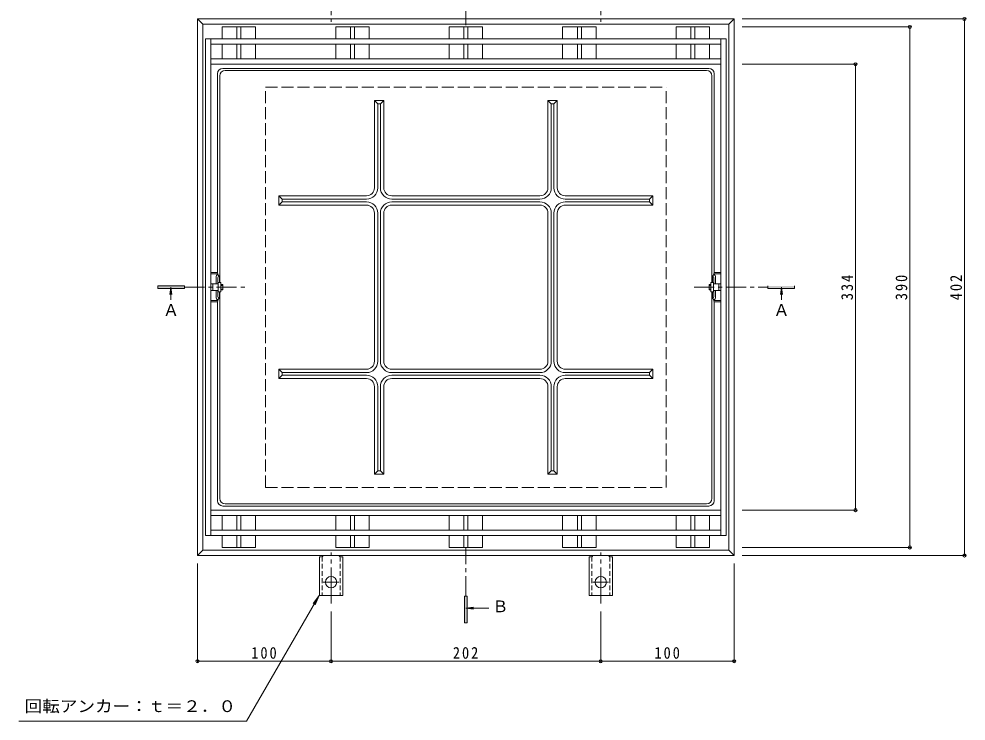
# Model space of a CAD drawing. Units: millimetres at full size, sheet at 1:3. Extents: x -903 to 1153, y -824 to 816.
# Drawn here: x -887 to -178, y -117 to 409 of the extents above; entities that cross this region are included whole.
import ezdxf
from ezdxf.enums import TextEntityAlignment as Align

# ---------------------------------------------------------------- set-up
doc = ezdxf.new("R2010")
doc.units = ezdxf.units.MM
doc.header["$LTSCALE"] = 3
doc.header["$PDMODE"] = 32
doc.header["$PDSIZE"] = 2.4
for name, pattern in [('CHAIN1', [8, 5, -1, 1, -1]), ('CHAIN2', [12, 9, -1, 1, -1]), ('DASHED1', [1.8, 1.2, -0.6]), ('DASHED3', [4, 3, -1])]:
    doc.linetypes.add(name, pattern=pattern)
for name, color, linetype, lineweight in [('4-0', 3, 'Continuous', 9), ('4-1', 2, 'Continuous', 9), ('4-2', 3, 'Continuous', 9), ('4-4', 2, 'Continuous', 9), ('4-5', 7, 'Continuous', 9)]:
    doc.layers.add(name, color=color, linetype=linetype, lineweight=lineweight)
doc.styles.add('ＭＳ ゴシック', font='')
doc.styles.get('ＭＳ ゴシック').set_extended_font_data('MS Gothic')

msp = doc.modelspace()

# ---------------------------------------------------------------- linework, layer by layer
at = {"layer": '4-0'}
for p, q in [((-370.468, 372.225), (-734.437, 372.225)), ((-372.111, 370.582), (-732.794, 370.582)), ((-738.437, 368.225), (-738.437, 219.24)), ((-736.794, 366.582), (-736.794, 211.74)), ((-368.111, 366.582), (-368.111, 211.74)), ((-366.468, 368.225), (-366.468, 219.241)), ((-613.953, 348.24), (-620.953, 348.24)), ((-618.453, 345.74), (-620.953, 348.24)), ((-620.953, 282.74), (-620.953, 348.24)), ((-613.953, 348.24), (-616.453, 345.74)), ((-613.953, 282.74), (-613.953, 348.24)), ((-490.953, 348.24), (-483.953, 348.24)), ((-490.953, 348.24), (-488.453, 345.74)), ((-490.953, 282.74), (-490.953, 348.24)), ((-486.453, 345.74), (-483.953, 348.24)), ((-483.953, 282.74), (-483.953, 348.24)), ((-616.453, 345.74), (-618.453, 345.74)), ((-618.453, 282.74), (-618.453, 345.74)), ((-616.453, 282.74), (-616.453, 345.74)), ((-488.453, 345.74), (-486.453, 345.74)), ((-488.453, 282.74), (-488.453, 345.74)), ((-486.453, 282.74), (-486.453, 345.74)), ((-692.453, 269.741), (-692.453, 276.741)), ((-689.953, 274.241), (-692.453, 276.741)), ((-626.953, 276.741), (-692.453, 276.741)), ((-496.953, 276.741), (-607.953, 276.741)), ((-477.953, 276.741), (-412.453, 276.741)), ((-414.953, 274.241), (-412.453, 276.741)), ((-412.453, 269.741), (-412.453, 276.741)), ((-692.453, 269.741), (-689.953, 272.241)), ((-626.953, 269.741), (-692.453, 269.741)), ((-689.953, 272.241), (-689.953, 274.241)), ((-626.953, 274.241), (-689.953, 274.241)), ((-626.953, 272.241), (-689.953, 272.241)), ((-607.953, 274.241), (-496.953, 274.241)), ((-607.953, 272.241), (-496.953, 272.241)), ((-496.953, 269.741), (-607.953, 269.741)), ((-477.953, 274.241), (-414.953, 274.241)), ((-477.953, 272.241), (-414.953, 272.241)), ((-477.953, 269.741), (-412.453, 269.741)), ((-414.953, 272.241), (-414.953, 274.241)), ((-412.453, 269.741), (-414.953, 272.241)), ((-620.953, 263.741), (-620.953, 152.74)), ((-618.453, 152.74), (-618.453, 263.741)), ((-616.453, 152.74), (-616.453, 263.741)), ((-613.953, 263.741), (-613.953, 152.74)), ((-490.953, 263.741), (-490.953, 152.74)), ((-488.453, 152.74), (-488.453, 263.741)), ((-486.453, 152.74), (-486.453, 263.741)), ((-483.953, 263.741), (-483.953, 152.74)), ((-738.437, 219.24), (-743.452, 219.24)), ((-743.452, 218.24), (-738.301, 218.24)), ((-739.44, 216.448), (-739.44, 210.741)), ((-738.312, 218.344), (-738.437, 219.24)), ((-738.297, 218.136), (-738.297, 217.74)), ((-738.22, 215.24), (-738.22, 210.741)), ((-737.22, 216.24), (-737.17, 216.24)), ((-737.081, 215.733), (-737.081, 211.74)), ((-367.824, 215.733), (-367.824, 211.74)), ((-367.685, 216.24), (-367.736, 216.24)), ((-366.685, 215.24), (-366.685, 210.741)), ((-366.608, 218.136), (-366.608, 217.74)), ((-361.453, 218.24), (-366.604, 218.24)), ((-366.593, 218.344), (-366.468, 219.24)), ((-366.468, 219.24), (-361.453, 219.24)), ((-365.465, 216.448), (-365.465, 210.741)), ((-739.44, 200.033), (-739.44, 205.74)), ((-738.22, 201.241), (-738.22, 205.74)), ((-366.685, 201.241), (-366.685, 205.74)), ((-365.465, 200.033), (-365.465, 205.74)), ((-738.297, 198.345), (-738.297, 198.74)), ((-737.22, 200.241), (-737.17, 200.241)), ((-737.081, 200.748), (-737.081, 204.741)), ((-736.794, 49.899), (-736.794, 204.741)), ((-368.111, 49.899), (-368.111, 204.741)), ((-367.824, 200.748), (-367.824, 204.741)), ((-367.685, 200.241), (-367.736, 200.241)), ((-366.608, 198.345), (-366.608, 198.74)), ((-743.452, 198.241), (-738.301, 198.241)), ((-738.437, 197.241), (-743.452, 197.241)), ((-738.312, 198.137), (-738.437, 197.241)), ((-738.437, 48.256), (-738.437, 197.241)), ((-361.453, 198.241), (-366.604, 198.241)), ((-366.593, 198.137), (-366.468, 197.241)), ((-366.468, 197.241), (-361.453, 197.241)), ((-366.468, 48.256), (-366.468, 197.24)), ((-692.453, 146.74), (-692.453, 139.74)), ((-692.453, 146.74), (-689.953, 144.24)), ((-626.953, 146.74), (-692.453, 146.74)), ((-689.953, 142.24), (-692.453, 139.74)), ((-689.953, 144.24), (-689.953, 142.24)), ((-626.953, 144.24), (-689.953, 144.24)), ((-626.953, 142.24), (-689.953, 142.24)), ((-496.953, 146.74), (-607.953, 146.74)), ((-607.953, 144.24), (-496.953, 144.24)), ((-607.953, 142.24), (-496.953, 142.24)), ((-477.953, 146.74), (-412.453, 146.74)), ((-477.953, 144.24), (-414.953, 144.24)), ((-477.953, 142.24), (-414.953, 142.24)), ((-412.453, 146.74), (-414.953, 144.24)), ((-414.953, 144.24), (-414.953, 142.24)), ((-414.953, 142.24), (-412.453, 139.74)), ((-412.453, 146.74), (-412.453, 139.74)), ((-626.953, 139.74), (-692.453, 139.74)), ((-496.953, 139.74), (-607.953, 139.74)), ((-477.953, 139.74), (-412.453, 139.74)), ((-620.953, 133.741), (-620.953, 68.241)), ((-618.453, 133.741), (-618.453, 70.74)), ((-616.453, 133.741), (-616.453, 70.74)), ((-613.953, 133.741), (-613.953, 68.241)), ((-490.953, 133.741), (-490.953, 68.241)), ((-488.453, 133.741), (-488.453, 70.74)), ((-486.453, 133.741), (-486.453, 70.74)), ((-483.953, 133.741), (-483.953, 68.241)), ((-618.453, 70.74), (-620.953, 68.241)), ((-613.953, 68.241), (-620.953, 68.241)), ((-616.453, 70.74), (-618.453, 70.74)), ((-613.953, 68.241), (-616.453, 70.74)), ((-490.953, 68.241), (-488.453, 70.74)), ((-490.953, 68.241), (-483.953, 68.241)), ((-488.453, 70.74), (-486.453, 70.74)), ((-486.453, 70.74), (-483.953, 68.241)), ((-370.468, 44.256), (-734.437, 44.256)), ((-372.111, 45.899), (-732.794, 45.899))]:
    msp.add_line(p, q, dxfattribs=at)
for points in [[(-738.668, 217.421), (-738.297, 217.74), (-737.389, 216.644)], [(-366.237, 217.421), (-366.608, 217.74), (-367.516, 216.644)], [(-738.668, 199.06), (-738.297, 198.74), (-737.389, 199.837)], [(-366.237, 199.06), (-366.608, 198.74), (-367.516, 199.837)]]:
    msp.add_lwpolyline(points, dxfattribs=at)
for centre, radius, start, end in [((-734.437, 368.225), 4, 90, 180), ((-732.794, 366.582), 4, 90, 180), ((-372.111, 366.582), 4, 0, 90), ((-370.468, 368.225), 4, 0, 90), ((-626.953, 282.74), 6, 270, 0), ((-626.953, 282.74), 8.5, 270, 0), ((-607.953, 282.74), 8.5, 180, 270), ((-607.953, 282.74), 6, 180, 270), ((-496.953, 282.74), 6, 270, 0), ((-496.953, 282.74), 8.5, 270, 0), ((-477.953, 282.74), 8.5, 180, 270), ((-477.953, 282.74), 6, 180, 270), ((-626.953, 263.741), 8.5, 0, 90), ((-626.953, 263.741), 6, 0, 90), ((-607.953, 263.741), 8.5, 90, 180), ((-607.953, 263.741), 6, 90, 180), ((-496.953, 263.741), 8.5, 0, 90), ((-496.953, 263.741), 6, 0, 90), ((-477.953, 263.741), 8.5, 90, 180), ((-477.953, 263.741), 6, 90, 180), ((-738.44, 216.448), 1, 103.18176, 180), ((-739.797, 218.136), 1.5, 0, 7.96295), ((-737.22, 215.24), 1, 90, 180), ((-738.581, 215.733), 1.5, 0, 37.37219), ((-366.324, 215.733), 1.5, 142.62781, 180), ((-367.685, 215.24), 1, 0, 90), ((-365.108, 218.136), 1.5, 172.03705, 180), ((-366.465, 216.448), 1, 0, 76.81824), ((-738.44, 200.033), 1, 180, 256.81824), ((-737.22, 201.241), 1, 180, 270), ((-738.581, 200.748), 1.5, 322.62781, 0), ((-366.324, 200.748), 1.5, 180, 217.37219), ((-367.685, 201.241), 1, 270, 0), ((-366.465, 200.033), 1, 283.18176, 0), ((-739.797, 198.345), 1.5, 352.03705, 0), ((-365.108, 198.345), 1.5, 180, 187.96295), ((-626.953, 152.74), 6, 270, 0), ((-626.953, 152.74), 8.5, 270, 0), ((-607.953, 152.74), 8.5, 180, 270), ((-607.953, 152.74), 6, 180, 270), ((-496.953, 152.74), 6, 270, 0), ((-496.953, 152.74), 8.5, 270, 0), ((-477.953, 152.74), 8.5, 180, 270), ((-477.953, 152.74), 6, 180, 270), ((-626.953, 133.741), 8.5, 0, 90), ((-607.953, 133.741), 8.5, 90, 180), ((-496.953, 133.741), 8.5, 0, 90), ((-477.953, 133.741), 8.5, 90, 180), ((-626.953, 133.741), 6, 0, 90), ((-607.953, 133.741), 6, 90, 180), ((-496.953, 133.741), 6, 0, 90), ((-477.953, 133.741), 6, 90, 180), ((-732.794, 49.899), 4, 180, 270), ((-372.111, 49.899), 4, 270, 0), ((-734.437, 48.256), 4, 180, 270), ((-370.468, 48.256), 4, 270, 0)]:
    msp.add_arc(centre, radius, start, end, dxfattribs=at)
at = {"layer": '4-1', "linetype": 'CHAIN2'}
for p, q in [((-653.453, 445.188), (-653.453, 407.076)), ((-451.452, 445.188), (-451.452, 407.076)), ((-653.453, -28.707), (-653.453, 9.405)), ((-451.452, -28.707), (-451.452, 9.405)), ((-653.453, -12.76), (-659.229, -12.76)), ((-653.453, -12.76), (-647.677, -12.76)), ((-451.452, -12.76), (-457.229, -12.76)), ((-451.452, -12.76), (-445.676, -12.76))]:
    msp.add_line(p, q, dxfattribs=at)
at = {"layer": '4-1'}
for p, q in [((-753.453, 409.241), (-351.453, 409.241)), ((-753.453, 409.241), (-749.453, 405.241)), ((-753.453, 7.24), (-753.453, 409.241)), ((-749.453, 405.241), (-355.453, 405.241)), ((-749.453, 11.24), (-749.453, 405.241)), ((-355.453, 405.241), (-351.453, 409.241)), ((-355.453, 11.24), (-355.453, 405.241)), ((-351.453, 7.24), (-351.453, 409.241)), ((-753.453, 7.24), (-749.453, 11.24)), ((-753.453, 7.24), (-351.453, 7.24)), ((-749.453, 11.24), (-355.453, 11.24)), ((-355.453, 11.24), (-351.453, 7.24)), ((-662.203, 6.24), (-662.203, -22.76)), ((-662.203, 6.24), (-660.953, 6.24)), ((-644.703, 6.24), (-645.953, 6.24)), ((-644.703, 6.24), (-644.703, -22.76)), ((-460.202, 6.24), (-460.202, -22.76)), ((-460.202, 6.24), (-458.952, 6.24)), ((-442.702, 6.24), (-443.952, 6.24)), ((-442.702, 6.24), (-442.702, -22.76)), ((-653.453, -22.76), (-662.203, -22.76)), ((-653.453, -22.76), (-644.703, -22.76)), ((-451.452, -22.76), (-460.202, -22.76)), ((-451.452, -22.76), (-442.702, -22.76))]:
    msp.add_line(p, q, dxfattribs=at)
at = {"layer": '4-1', "linetype": 'DASHED3'}
for p, q in [((-702.453, 58.24), (-702.453, 358.241)), ((-702.453, 358.241), (-402.453, 358.241)), ((-402.453, 58.24), (-402.453, 358.241)), ((-702.453, 58.24), (-402.453, 58.24))]:
    msp.add_line(p, q, dxfattribs=at)
at = {"layer": '4-1', "linetype": 'DASHED1'}
for p, q in [((-660.203, 6.386), (-660.203, -22.76)), ((-646.703, 6.386), (-646.703, -22.76)), ((-458.202, 6.386), (-458.202, -22.76)), ((-444.702, 6.386), (-444.702, -22.76))]:
    msp.add_line(p, q, dxfattribs=at)
at = {"layer": '4-1'}
for centre in [(-653.453, -12.76), (-451.452, -12.76)]:
    msp.add_circle(centre, 4.25, dxfattribs=at)
for centre, start, end in [((-660.953, 8.24), 270, 329.99949), ((-645.953, 8.24), 210.00051, 270), ((-458.952, 8.24), 270, 329.99949), ((-443.952, 8.24), 210.00051, 270)]:
    msp.add_arc(centre, 2, start, end, dxfattribs=at)
at = {"layer": '4-2'}
for p, q in [((-734.953, 403.24), (-709.953, 403.24)), ((-734.953, 403.24), (-734.953, 394.241)), ((-723.952, 403.24), (-723.952, 394.241)), ((-720.952, 403.24), (-720.952, 394.241)), ((-709.953, 403.24), (-709.953, 394.241)), ((-649.953, 403.24), (-624.952, 403.24)), ((-649.953, 403.24), (-649.953, 394.241)), ((-638.952, 403.24), (-638.952, 394.241)), ((-635.952, 403.24), (-635.952, 394.241)), ((-624.952, 403.24), (-624.952, 394.241)), ((-564.952, 403.24), (-539.952, 403.24)), ((-564.952, 403.24), (-564.952, 394.241)), ((-553.952, 403.24), (-553.952, 394.241)), ((-550.952, 403.24), (-550.952, 394.241)), ((-539.952, 403.24), (-539.952, 394.241)), ((-479.953, 403.24), (-454.952, 403.24)), ((-479.953, 403.24), (-479.953, 394.241)), ((-468.952, 403.24), (-468.952, 394.241)), ((-465.952, 403.24), (-465.952, 394.241)), ((-454.952, 403.24), (-454.952, 394.241)), ((-394.953, 403.24), (-369.952, 403.24)), ((-394.953, 403.24), (-394.953, 394.241)), ((-383.952, 403.24), (-383.952, 394.241)), ((-380.952, 403.24), (-380.952, 394.241)), ((-369.952, 403.24), (-369.952, 394.241)), ((-747.453, 394.241), (-357.453, 394.241)), ((-747.453, 394.241), (-747.453, 22.24)), ((-743.452, 394.241), (-743.452, 22.24)), ((-743.452, 390.241), (-361.453, 390.241)), ((-734.953, 390.241), (-734.953, 379.24)), ((-723.952, 390.241), (-723.952, 379.24)), ((-720.952, 390.241), (-720.952, 379.24)), ((-709.953, 390.241), (-709.953, 379.24)), ((-649.953, 390.241), (-649.953, 379.24)), ((-638.952, 390.241), (-638.952, 379.24)), ((-635.952, 390.241), (-635.952, 379.24)), ((-624.952, 390.241), (-624.952, 379.24)), ((-564.952, 390.241), (-564.952, 379.24)), ((-553.952, 390.241), (-553.952, 379.24)), ((-550.952, 390.241), (-550.952, 379.24)), ((-539.952, 390.241), (-539.952, 379.24)), ((-479.953, 390.241), (-479.953, 379.24)), ((-468.952, 390.241), (-468.952, 379.24)), ((-465.952, 390.241), (-465.952, 379.24)), ((-454.952, 390.241), (-454.952, 379.24)), ((-394.953, 390.241), (-394.953, 379.24)), ((-383.952, 390.241), (-383.952, 379.24)), ((-380.952, 390.241), (-380.952, 379.24)), ((-369.952, 390.241), (-369.952, 379.24)), ((-361.453, 394.241), (-361.453, 22.24)), ((-357.453, 394.241), (-357.453, 22.24)), ((-743.452, 379.241), (-361.453, 379.241)), ((-743.452, 375.241), (-361.453, 375.241)), ((-709.953, 44.256), (-709.953, 44.262)), ((-649.953, 44.256), (-649.953, 44.262)), ((-743.452, 41.24), (-361.453, 41.24)), ((-743.452, 37.24), (-361.453, 37.24)), ((-734.953, 37.241), (-734.953, 26.24)), ((-723.952, 37.241), (-723.952, 26.24)), ((-720.952, 37.241), (-720.952, 26.24)), ((-709.953, 37.241), (-709.953, 26.24)), ((-649.953, 37.241), (-649.953, 26.24)), ((-638.952, 37.241), (-638.952, 26.24)), ((-635.952, 37.241), (-635.952, 26.24)), ((-624.952, 37.241), (-624.952, 26.24)), ((-564.952, 37.241), (-564.952, 26.24)), ((-553.952, 37.241), (-553.952, 26.24)), ((-550.952, 37.241), (-550.952, 26.24)), ((-539.952, 37.241), (-539.952, 26.24)), ((-479.953, 37.241), (-479.953, 26.24)), ((-468.952, 37.241), (-468.952, 26.24)), ((-465.952, 37.241), (-465.952, 26.24)), ((-454.952, 37.241), (-454.952, 26.24)), ((-394.953, 37.241), (-394.953, 26.24)), ((-383.952, 37.241), (-383.952, 26.24)), ((-380.952, 37.241), (-380.952, 26.24)), ((-369.952, 37.241), (-369.952, 26.24)), ((-747.453, 22.24), (-357.453, 22.24)), ((-743.452, 26.24), (-361.453, 26.24)), ((-734.953, 13.24), (-734.953, 22.24)), ((-723.952, 13.24), (-723.952, 22.24)), ((-720.952, 13.24), (-720.952, 22.24)), ((-709.953, 13.24), (-709.953, 22.24)), ((-649.953, 13.24), (-649.953, 22.24)), ((-638.952, 13.24), (-638.952, 22.24)), ((-635.952, 13.24), (-635.952, 22.24)), ((-624.952, 13.24), (-624.952, 22.24)), ((-564.952, 13.24), (-564.952, 22.24)), ((-553.952, 13.24), (-553.952, 22.24)), ((-550.952, 13.24), (-550.952, 22.24)), ((-539.952, 13.24), (-539.952, 22.24)), ((-479.953, 13.24), (-479.953, 22.24)), ((-468.952, 13.24), (-468.952, 22.24)), ((-465.952, 13.24), (-465.952, 22.24)), ((-454.952, 13.24), (-454.952, 22.24)), ((-394.953, 13.24), (-394.953, 22.24)), ((-383.952, 13.24), (-383.952, 22.24)), ((-380.952, 13.24), (-380.952, 22.24)), ((-369.952, 13.24), (-369.952, 22.24)), ((-734.953, 13.24), (-709.953, 13.24)), ((-649.953, 13.24), (-624.952, 13.24)), ((-564.952, 13.24), (-539.952, 13.24)), ((-479.953, 13.24), (-454.952, 13.24)), ((-394.953, 13.24), (-369.952, 13.24))]:
    msp.add_line(p, q, dxfattribs=at)
at = {"layer": '4-4', "color": 7}
for p, q in [((-178.077, 409.241), (-345.453, 409.241)), ((-178.977, 409.241), (-178.977, 7.24)), ((-219.013, 403.24), (-345.453, 403.24)), ((-219.913, 403.24), (-219.913, 13.24)), ((-259.685, 375.24), (-345.453, 375.24)), ((-260.585, 375.24), (-260.585, 41.241)), ((-259.685, 41.241), (-345.453, 41.241)), ((-219.013, 13.24), (-345.453, 13.24)), ((-178.077, 7.24), (-345.453, 7.24)), ((-753.453, -72.936), (-753.453, 1.24)), ((-351.453, -72.936), (-351.453, 1.24)), ((-653.453, -72.936), (-653.453, -34.707)), ((-451.452, -72.936), (-451.452, -34.707)), ((-753.453, -72.036), (-653.453, -72.036)), ((-653.453, -72.036), (-451.452, -72.036)), ((-451.452, -72.036), (-351.453, -72.036))]:
    msp.add_line(p, q, dxfattribs=at)
at = {"layer": '4-4', "color": 4}
for p, q in [((-743.452, 205.74), (-743.452, 210.741)), ((-743.452, 210.741), (-737.953, 210.741)), ((-743.452, 205.74), (-737.953, 205.74)), ((-741.953, 205.74), (-741.953, 210.741)), ((-737.953, 205.74), (-737.953, 210.741)), ((-366.953, 205.74), (-366.953, 210.741)), ((-361.453, 210.741), (-366.953, 210.741)), ((-361.453, 205.74), (-366.953, 205.74)), ((-362.953, 205.74), (-362.953, 210.741)), ((-361.453, 205.74), (-361.453, 210.741))]:
    msp.add_line(p, q, dxfattribs=at)
at = {"layer": '4-4'}
for p, q in [((-735.952, 211.74), (-737.953, 211.74)), ((-737.953, 211.74), (-737.953, 204.741)), ((-735.952, 211.74), (-735.952, 204.741)), ((-735.952, 210.24), (-734.618, 210.24)), ((-735.952, 209.641), (-734.618, 209.641)), ((-735.952, 206.84), (-734.618, 206.84)), ((-735.952, 206.24), (-734.618, 206.24)), ((-734.618, 210.24), (-734.618, 206.24)), ((-370.287, 210.24), (-370.287, 206.24)), ((-368.953, 210.24), (-370.287, 210.24)), ((-368.953, 209.641), (-370.287, 209.641)), ((-368.953, 206.84), (-370.287, 206.84)), ((-368.953, 206.24), (-370.287, 206.24)), ((-368.953, 211.74), (-366.953, 211.74)), ((-368.953, 211.74), (-368.953, 204.741)), ((-366.953, 211.74), (-366.953, 204.741)), ((-735.952, 204.741), (-737.953, 204.741)), ((-368.953, 204.741), (-366.953, 204.741))]:
    msp.add_line(p, q, dxfattribs=at)
at = {"layer": '4-4', "color": 7}
for p in [(-219.913, 403.24), (-178.977, 409.241), (-260.585, 375.24), (-260.585, 41.241), (-219.913, 13.24), (-178.977, 7.24), (-753.453, -72.036), (-653.453, -72.036), (-451.452, -72.036), (-351.453, -72.036)]:
    msp.add_point(p, dxfattribs=at)
at = {"layer": '4-5', "color": 4, "linetype": 'CHAIN1'}
for p, q in [((-552.453, 404.585), (-552.453, 440.648)), ((-763.132, 208.24), (-716.812, 208.24)), ((-381.484, 208.24), (-326.182, 208.24)), ((-552.453, -23.355), (-552.453, 12.686))]:
    msp.add_line(p, q, dxfattribs=at)
at = {"layer": '4-5', "color": 4}
for p, q in [((-783.132, 209.24), (-783.132, 207.24)), ((-763.132, 209.24), (-783.132, 209.24)), ((-783.132, 207.24), (-763.132, 207.24)), ((-773.366, 208.24), (-774.101, 202.655)), ((-773.366, 208.24), (-772.63, 202.655)), ((-773.366, 208.24), (-773.366, 198.837)), ((-763.132, 207.24), (-763.132, 209.24)), ((-316.12, 208.24), (-316.855, 202.655)), ((-316.12, 208.24), (-315.384, 202.655)), ((-306.182, 209.24), (-306.182, 207.24)), ((-553.453, -43.355), (-553.453, -23.355)), ((-553.453, -23.355), (-551.453, -23.355)), ((-552.453, -32.278), (-546.848, -31.54)), ((-552.453, -32.278), (-546.848, -33.016)), ((-552.453, -32.278), (-535.237, -32.278))]:
    msp.add_line(p, q, dxfattribs=at)
at = {"layer": '4-5'}
for p, q in [((-662.36, -22.76), (-716.672, -116.831)), ((-662.36, -22.76), (-666.926, -28.71)), ((-662.36, -22.76), (-665.23, -29.689)), ((-887.219, -116.831), (-716.672, -116.831))]:
    msp.add_line(p, q, dxfattribs=at)
at = {"layer": '4-5', "color": 4}
for points in [[(-306.182, 207.24), (-326.182, 207.24), (-326.182, 209.24)], [(-316.12, 208.24), (-316.12, 199.393), (-316.12, 198.837)], [(-551.453, -23.355), (-551.453, -43.355), (-553.453, -43.355)]]:
    msp.add_lwpolyline(points, dxfattribs=at)
for points in [[(-763.132, 209.24), (-763.132, 207.24), (-783.132, 209.24), (-783.132, 207.24)], [(-326.182, 209.24), (-326.182, 207.24), (-306.182, 209.24), (-306.182, 207.24)], [(-553.453, -23.355), (-553.453, -43.355), (-551.453, -23.355), (-551.453, -43.355)]]:
    msp.add_solid(points, dxfattribs=at)

# ---------------------------------------------------------------- texts
at = {"layer": '4-4', "char_height": 8.798, "attachment_point": 7, "rotation": 90, "style": 'ＭＳ ゴシック'}
for s, insert in [('\\T1.27;\\W0.9;334', (-262.385, 198.49)), ('\\T1.27;\\W0.9;390', (-221.713, 198.49)), ('\\T1.27;\\W0.9;402', (-180.777, 198.49))]:
    msp.add_mtext(s, dxfattribs=dict(at, insert=insert))
at = {"layer": '4-4', "char_height": 8.798, "attachment_point": 7, "style": 'ＭＳ ゴシック'}
for s, insert in [('\\T1.27;\\W0.9;100', (-713.203, -70.236)), ('\\T1.27;\\W0.9;202', (-562.203, -70.236)), ('\\T1.27;\\W0.9;100', (-411.203, -70.236))]:
    msp.add_mtext(s, dxfattribs=dict(at, insert=insert))
at = {"layer": '4-5', "color": 2, "style": 'ＭＳ ゴシック'}
for s, p in [('Ａ', (-779.287, 184.113)), ('Ａ', (-322.026, 184.113)), ('Ｂ', (-532.618, -37.927))]:
    msp.add_text(s, height=8.798, dxfattribs=at).set_placement(p, align=Align.BOTTOM_LEFT)
at = {"layer": '4-5', "color": 2, "style": 'ＭＳ ゴシック', "width": 1.1}
msp.add_text('回転アンカー：ｔ＝２．０', height=8.798, dxfattribs=at).set_placement((-883.03, -112.721), align=Align.BOTTOM_LEFT)

doc.saveas('drawing.dxf')
